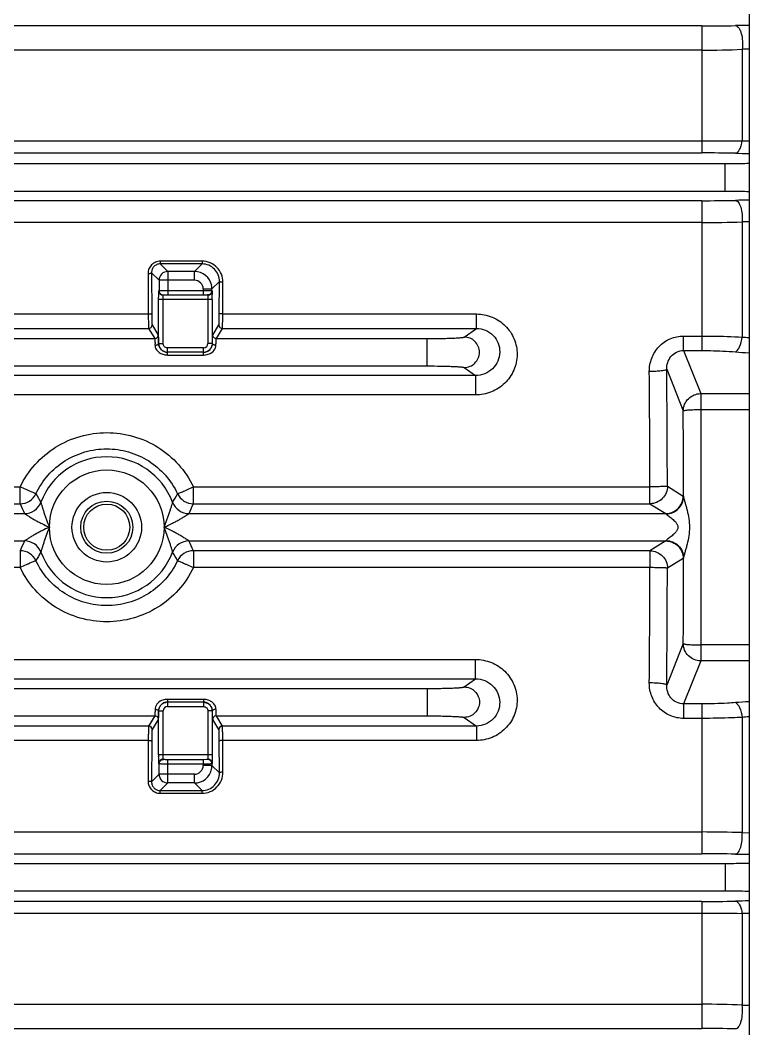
# Model space of a CAD drawing. Header units: millimetres. Extents: x -6 to 705, y -10 to 538.
# Drawn here: x 198.016 to 199.375, y 217.996 to 219.855 of the extents above; entities that cross this region are included whole.
import ezdxf

# ---------------------------------------------------------------- set-up
doc = ezdxf.new("R2010")
doc.units = ezdxf.units.MM
doc.layers.add('02___PRT_ALL_AXES', color=7, linetype='Continuous')

msp = doc.modelspace()

# ---------------------------------------------------------------- linework, layer by layer
at = {"color": 8, "linetype": 'Continuous', "lineweight": -3}
for p, q in [((199.2718, 219.8447), (195.014, 219.8447)), ((199.2718, 219.8447), (199.2718, 219.6106)), ((199.2718, 219.8), (195.014, 219.8)), ((199.3589, 219.8018), (199.3463, 219.8016)), ((199.3463, 219.8016), (199.3463, 219.633)), ((195.014, 219.6328), (199.2718, 219.6328)), ((199.3463, 219.633), (199.3589, 219.6327)), ((195.014, 219.6106), (199.2718, 219.6106)), ((194.9707, 219.5909), (199.3152, 219.5909)), ((199.3152, 219.5404), (199.3152, 219.5909)), ((194.9707, 219.5404), (199.3152, 219.5404)), ((199.2718, 219.5226), (195.014, 219.5226)), ((199.2718, 219.5226), (199.2718, 219.2464)), ((199.2718, 219.4825), (195.014, 219.4825)), ((199.3589, 219.4838), (199.3463, 219.4837)), ((199.3463, 219.4837), (199.3463, 219.2713)), ((198.2737, 219.4111), (198.2737, 219.4061)), ((198.3507, 219.4111), (198.2737, 219.4111)), ((198.2876, 219.3922), (198.2737, 219.4061)), ((198.3507, 219.4061), (198.2737, 219.4061)), ((198.3368, 219.3922), (198.3507, 219.4061)), ((198.3507, 219.4111), (198.3507, 219.4061)), ((198.2512, 219.3885), (198.2516, 219.3138)), ((198.2715, 219.376), (198.2577, 219.3898)), ((198.2577, 219.3898), (198.2581, 219.3149)), ((198.2876, 219.3922), (198.2876, 219.3493)), ((198.3368, 219.3922), (198.2876, 219.3922)), ((198.3368, 219.376), (198.3368, 219.3922)), ((198.2715, 219.376), (198.2715, 219.357)), ((198.3368, 219.376), (198.2715, 219.376)), ((198.3529, 219.3599), (198.3529, 219.3493)), ((198.3529, 219.3599), (198.3691, 219.3599)), ((198.3691, 219.3599), (198.3828, 219.3736)), ((198.3691, 219.357), (198.3691, 219.3599)), ((198.3825, 219.3149), (198.3828, 219.3736)), ((198.3889, 219.3138), (198.3892, 219.3723)), ((198.2708, 219.3405), (198.2709, 219.35)), ((198.2709, 219.35), (198.2712, 219.3563)), ((198.2712, 219.3566), (198.2715, 219.357)), ((198.2775, 219.3492), (198.2795, 219.3489)), ((198.2793, 219.3485), (198.2795, 219.3489)), ((198.2795, 219.3489), (198.2813, 219.3491)), ((198.2813, 219.3491), (198.2876, 219.3493)), ((198.2876, 219.3573), (198.3529, 219.3573)), ((198.2876, 219.3493), (198.3529, 219.3493)), ((198.3631, 219.3492), (198.361, 219.3489)), ((198.361, 219.3489), (198.3612, 219.3485)), ((198.3691, 219.357), (198.3693, 219.3566)), ((198.2708, 219.2595), (198.2708, 219.3405)), ((198.3697, 219.3405), (198.2708, 219.3405)), ((198.2789, 219.2595), (198.2789, 219.3405)), ((198.3616, 219.3405), (198.3616, 219.2595)), ((198.3697, 219.3405), (198.3697, 219.2595)), ((196.0342, 219.3138), (198.2516, 219.3138)), ((198.3889, 219.3138), (198.8563, 219.3138)), ((198.8563, 219.2872), (198.8563, 219.3138)), ((196.0336, 219.2872), (198.2523, 219.2872)), ((198.2523, 219.2872), (198.2635, 219.2685)), ((198.2587, 219.2936), (198.2699, 219.2749)), ((198.3706, 219.2749), (198.3818, 219.2936)), ((198.3771, 219.2685), (198.3883, 219.2872)), ((198.3883, 219.2872), (198.8563, 219.2872)), ((198.834, 219.2713), (198.8563, 219.2872)), ((196.0224, 219.2685), (198.2635, 219.2685)), ((198.377, 219.2682), (198.3771, 219.2685)), ((198.3771, 219.2685), (198.7656, 219.2685)), ((198.7656, 219.218), (198.7656, 219.2685)), ((199.2383, 219.2464), (199.2383, 219.2731)), ((199.2383, 219.2731), (199.2718, 219.2731)), ((198.2708, 219.2595), (198.2789, 219.2595)), ((198.287, 219.2434), (198.287, 219.2514)), ((198.3536, 219.2514), (198.287, 219.2514)), ((198.3536, 219.2434), (198.3536, 219.2514)), ((198.3697, 219.2595), (198.3616, 219.2595)), ((198.2868, 219.2382), (198.2868, 219.2434)), ((198.3537, 219.2434), (198.2868, 219.2434)), ((198.2868, 219.2382), (198.3537, 219.2382)), ((198.3537, 219.2382), (198.3537, 219.2434)), ((199.2383, 219.2464), (199.2698, 219.167)), ((199.2383, 219.2464), (199.2718, 219.2464)), ((195.5202, 219.218), (198.7656, 219.218)), ((198.834, 219.2152), (198.855, 219.2002)), ((199.2073, 219.2118), (199.2376, 219.1353)), ((198.855, 219.2002), (195.4309, 219.2002)), ((198.855, 219.2002), (198.855, 219.1645)), ((198.855, 219.1645), (195.4309, 219.1645)), ((199.2698, 219.167), (199.2698, 218.6746)), ((199.2698, 219.167), (199.3589, 219.167)), ((199.2698, 219.1378), (199.3589, 219.1378)), ((197.3719, 218.9953), (198.0156, 218.9953)), ((198.0156, 218.9641), (198.0156, 218.9953)), ((198.3347, 218.9641), (198.3347, 218.9953)), ((198.3347, 218.9953), (199.1763, 218.9953)), ((199.1763, 218.9641), (199.1763, 218.9953)), ((199.2085, 218.9963), (199.2374, 218.9783)), ((197.3719, 218.9641), (198.0156, 218.9641)), ((198.3347, 218.9641), (199.1763, 218.9641)), ((199.1763, 218.9641), (199.2053, 218.946)), ((197.3621, 218.946), (198.0236, 218.946)), ((198.3267, 218.946), (199.2053, 218.946)), ((197.3621, 218.8956), (198.0236, 218.8956)), ((198.3267, 218.8956), (199.2053, 218.8956)), ((199.2053, 218.8956), (199.1763, 218.8775)), ((199.206, 218.8962), (199.2053, 218.8956)), ((198.0156, 218.8775), (198.0156, 218.8463)), ((198.3347, 218.8775), (198.3347, 218.8463)), ((199.1763, 218.8775), (198.3347, 218.8775)), ((199.1763, 218.8775), (199.1763, 218.8463)), ((199.2374, 218.8633), (199.2085, 218.8453)), ((198.0156, 218.8463), (197.3719, 218.8463)), ((199.1763, 218.8463), (198.3347, 218.8463)), ((199.2376, 218.7063), (199.2073, 218.6298)), ((199.3589, 218.7038), (199.2698, 218.7038)), ((195.4309, 218.6771), (198.855, 218.6771)), ((198.855, 218.6414), (198.855, 218.6771)), ((199.2698, 218.6746), (199.2383, 218.5952)), ((199.3589, 218.6746), (199.2698, 218.6746)), ((195.4309, 218.6414), (198.855, 218.6414)), ((198.834, 218.6264), (198.855, 218.6414)), ((195.5202, 218.6236), (198.7656, 218.6236)), ((198.7656, 218.6236), (198.7656, 218.5731)), ((198.2868, 218.6034), (198.2868, 218.5982)), ((198.3537, 218.6034), (198.2868, 218.6034)), ((198.3537, 218.5982), (198.2868, 218.5982)), ((198.287, 218.5982), (198.287, 218.5902)), ((198.3536, 218.5982), (198.3536, 218.5902)), ((198.3537, 218.6034), (198.3537, 218.5982)), ((198.2708, 218.5011), (198.2708, 218.5821)), ((198.2708, 218.5821), (198.2789, 218.5821)), ((198.2789, 218.5011), (198.2789, 218.5821)), ((198.287, 218.5902), (198.3536, 218.5902)), ((198.3616, 218.5821), (198.3616, 218.5011)), ((198.3697, 218.5821), (198.3616, 218.5821)), ((198.3697, 218.5821), (198.3697, 218.5011)), ((199.2383, 218.5952), (199.2383, 218.5685)), ((199.2718, 218.5952), (199.2383, 218.5952)), ((199.2718, 218.5952), (199.2718, 218.319)), ((196.0224, 218.5731), (198.2635, 218.5731)), ((198.2635, 218.5731), (198.2523, 218.5544)), ((198.2699, 218.5667), (198.2587, 218.548)), ((198.2636, 218.5734), (198.2635, 218.5731)), ((198.3818, 218.548), (198.3706, 218.5667)), ((198.3883, 218.5544), (198.3771, 218.5731)), ((198.3771, 218.5731), (198.7656, 218.5731)), ((198.834, 218.5703), (198.8563, 218.5544)), ((199.2718, 218.5685), (199.2383, 218.5685)), ((199.3463, 218.5703), (199.3463, 218.358)), ((198.2523, 218.5544), (196.0336, 218.5544)), ((198.8563, 218.5544), (198.3883, 218.5544)), ((198.8563, 218.5544), (198.8563, 218.5278)), ((198.2516, 218.5278), (196.0342, 218.5278)), ((198.2516, 218.5278), (198.2512, 218.4531)), ((198.2581, 218.5267), (198.2577, 218.4518)), ((198.3828, 218.468), (198.3825, 218.5267)), ((198.3892, 218.4693), (198.3889, 218.5278)), ((198.8563, 218.5278), (198.3889, 218.5278)), ((198.3697, 218.5011), (198.2708, 218.5011)), ((198.2775, 218.4924), (198.2795, 218.4927)), ((198.2795, 218.4927), (198.2793, 218.4931)), ((198.2876, 218.4495), (198.2876, 218.4923)), ((198.3529, 218.4923), (198.2876, 218.4923)), ((198.3592, 218.4925), (198.3529, 218.4923)), ((198.3529, 218.4923), (198.3529, 218.4817)), ((198.361, 218.4927), (198.3592, 218.4925)), ((198.3612, 218.4931), (198.361, 218.4927)), ((198.3631, 218.4924), (198.361, 218.4927)), ((198.3696, 218.4916), (198.3694, 218.4853)), ((198.3697, 218.5011), (198.3696, 218.4916)), ((198.2715, 218.4846), (198.2712, 218.485)), ((198.2715, 218.4656), (198.2715, 218.4846)), ((198.3529, 218.4843), (198.2876, 218.4843)), ((198.3691, 218.4817), (198.3529, 218.4817)), ((198.3693, 218.485), (198.3691, 218.4846)), ((198.3691, 218.4846), (198.3691, 218.4817)), ((198.3691, 218.4817), (198.3828, 218.468)), ((198.2715, 218.4656), (198.2577, 218.4518)), ((198.3368, 218.4656), (198.2715, 218.4656)), ((198.2876, 218.4495), (198.2737, 218.4355)), ((198.3368, 218.4495), (198.2876, 218.4495)), ((198.3368, 218.4495), (198.3368, 218.4656)), ((198.3368, 218.4495), (198.3507, 218.4355)), ((198.2737, 218.4305), (198.2737, 218.4355)), ((198.2737, 218.4355), (198.3507, 218.4355)), ((198.2737, 218.4305), (198.3507, 218.4305)), ((198.3507, 218.4305), (198.3507, 218.4355)), ((195.014, 218.3592), (199.2718, 218.3592)), ((199.3463, 218.358), (199.3589, 218.3578)), ((195.014, 218.319), (199.2718, 218.319)), ((194.9707, 218.3012), (199.3152, 218.3012)), ((199.3152, 218.3012), (199.3152, 218.2507)), ((194.9707, 218.2507), (199.3152, 218.2507)), ((199.2718, 218.231), (195.014, 218.231)), ((199.2718, 218.231), (199.2718, 217.9969)), ((199.2718, 218.2089), (195.014, 218.2089)), ((199.3589, 218.2089), (199.3463, 218.2086)), ((199.3463, 218.2086), (199.3463, 218.04)), ((195.014, 218.0416), (199.2718, 218.0416)), ((199.3463, 218.04), (199.3589, 218.0398)), ((195.014, 217.9969), (199.2718, 217.9969))]:
    msp.add_line(p, q, dxfattribs=at)
at = {"color": 1}
msp.add_circle((211.1234, 217.2284), 28.8225, dxfattribs=at)
at = {"color": 8, "linetype": 'Continuous', "lineweight": -3}
for radius in [0.1057, 0.0641, 0.048, 0.0425]:
    msp.add_circle((198.1751, 218.9208), radius, dxfattribs=at)
for centre, radius, start, end in [((199.2734, 223.0134), 3.1687, 269.9717, 271.0934), ((199.5612, 208.0929), 11.7545, 90.98607, 91.10814), ((199.2736, 221.4622), 1.6622, 269.9404, 272.507), ((199.2721, 230.3928), 10.76, 269.99862, 270.39499), ((199.2722, 216.3243), 3.2863, 88.925, 90.0065), ((199.5594, 231.2262), 11.6183, 268.88778, 269.01129), ((199.2734, 222.8268), 3.3042, 269.9727, 271.0484), ((199.5619, 207.2319), 12.2934, 90.94595, 91.06269), ((199.2736, 221.6865), 2.2041, 269.9542, 271.8896), ((198.2876, 219.376), 0.0161, 90.0506, 179.9494), ((198.3368, 219.3599), 0.0323, 10.9448, 89.9821), ((198.3368, 219.3599), 0.0161, 359.9925, 90.0075), ((198.3367, 219.3599), 0.0323, 0.0319, 10.9325), ((198.2793, 219.3566), 0.00807, 180.0787, 269.9563), ((198.3612, 219.3566), 0.00807, 270.0437, 359.9213), ((197.9799, 219.3426), 0.3898, 0.743, 1.0374), ((197.8561, 219.341), 0.5136, 0.2263, 0.742), ((197.7646, 219.3405), 0.6051, 359.9992, 0.244), ((198.2522, 219.2936), 0.00645, 270.0437, 359.9213), ((198.3883, 219.2936), 0.00645, 180.0787, 269.9563), ((199.5598, 221.8905), 2.6279, 265.3394, 265.6134), ((197.8316, 219.2478), 0.4326, 1.1171, 1.4515), ((198.287, 219.2595), 0.0162, 180.0381, 189.8402), ((198.287, 219.2595), 0.0161, 189.8009, 232.1246), ((198.3536, 219.2595), 0.00807, 269.9944, 359.986), ((198.3535, 219.2596), 0.0162, 306.5772, 322.0693), ((198.3531, 219.2599), 0.0169, 352.2841, 358.7362), ((198.3615, 219.2565), 0.0149, 350.609, 358.8011), ((198.287, 219.2595), 0.0162, 259.1311, 263.769), ((198.2868, 219.2596), 0.0162, 259.6203, 264.2457), ((198.2868, 219.2665), 0.0283, 264.0741, 269.9963), ((198.287, 219.2595), 0.0161, 263.7651, 269.9943), ((198.2868, 219.2595), 0.0161, 264.24, 269.9858), ((198.3536, 219.2595), 0.0162, 270.039, 280.0252), ((198.3537, 219.2595), 0.0162, 270.0232, 279.5198), ((199.5606, 222.2119), 2.9765, 265.6313, 266.1123), ((166.4911, 218.9215), 32.7174, 0.13107, 0.50833), ((167.3685, 218.9215), 31.8079, 0.13292, 0.51554), ((160.4012, 218.921), 38.837, 0.08229, 0.31605), ((198.1751, 218.9208), 0.1298, 20.7584, 159.2416), ((198.0155, 218.9964), 0.0323, 270.0352, 334.6012), ((198.2922, 219.1141), 0.2803, 207.9936, 211.7014), ((198.0581, 219.1141), 0.2803, 328.2987, 332.0066), ((198.3347, 218.9964), 0.0323, 205.3988, 269.9648), ((198.3563, 219.1043), 0.3684, 202.3578, 205.4322), ((198.0236, 218.9783), 0.0323, 269.99, 339.1374), ((198.3267, 218.9783), 0.0323, 200.8648, 270.0021), ((197.9986, 219.1022), 0.3634, 334.5465, 337.6635), ((198.3517, 218.7394), 0.3634, 154.5465, 157.6635), ((198.0236, 218.8633), 0.0323, 20.8648, 90.0021), ((198.3267, 218.8633), 0.0323, 89.9965, 159.1361), ((197.994, 218.7373), 0.3684, 22.3578, 25.4322), ((198.0155, 218.8452), 0.0323, 25.3988, 89.9648), ((198.3347, 218.8452), 0.0323, 90.0352, 154.6012), ((198.2922, 218.7275), 0.2803, 148.2986, 152.0065), ((198.1751, 218.9208), 0.1298, 200.7584, 339.2416), ((198.0581, 218.7275), 0.2803, 27.9934, 31.7013), ((160.4419, 218.9204), 38.7964, 359.68383, 359.91784), ((167.4887, 218.9194), 31.6877, 359.48375, 359.86782), ((166.6134, 218.9194), 32.5951, 359.49097, 359.86965), ((198.2868, 218.5821), 0.0162, 90.0232, 99.5198), ((198.287, 218.5821), 0.0162, 90.039, 100.0252), ((198.3536, 218.5821), 0.0161, 83.7651, 89.9943), ((198.3537, 218.5751), 0.0283, 84.0741, 89.9963), ((198.3537, 218.5821), 0.0161, 84.24, 89.9858), ((198.3537, 218.582), 0.0162, 79.6203, 84.2457), ((198.3536, 218.5821), 0.0162, 79.1311, 83.769), ((199.5624, 215.6049), 3.0013, 93.8897, 94.3667), ((198.279, 218.5851), 0.0149, 170.609, 178.8011), ((198.2875, 218.5817), 0.0169, 172.2841, 178.7362), ((198.287, 218.5821), 0.0162, 126.5772, 142.0693), ((198.287, 218.5821), 0.00807, 89.9944, 179.986), ((198.3536, 218.5821), 0.0161, 9.8009, 52.1246), ((198.3535, 218.5821), 0.0162, 0.0381, 9.8402), ((198.8089, 218.5939), 0.4326, 181.1171, 181.4515), ((199.5598, 215.9511), 2.6279, 94.3866, 94.6606), ((198.2522, 218.548), 0.00645, 0.0787, 89.9563), ((198.3883, 218.548), 0.00645, 90.0437, 179.9213), ((198.8759, 218.5011), 0.6051, 179.9992, 180.244), ((198.2793, 218.485), 0.00807, 90.0437, 179.9213), ((198.3612, 218.485), 0.00807, 0.0787, 89.9563), ((198.3368, 218.4817), 0.0161, 269.9924, 0.0076), ((198.3368, 218.4817), 0.0323, 270.0199, 348.8136), ((198.3367, 218.4817), 0.0323, 348.8269, 359.967), ((198.2876, 218.4656), 0.0161, 180.0501, 269.9499), ((199.2723, 216.0721), 2.287, 88.1455, 90.0106), ((199.2722, 214.8802), 3.4387, 88.9726, 90.0062), ((199.5601, 230.5115), 12.1952, 268.93684, 269.05452), ((199.2734, 221.3895), 3.1585, 269.9716, 271.0969), ((199.5611, 206.5194), 11.7144, 90.98922, 91.11171), ((199.2728, 207.6659), 10.5429, 89.60093, 90.00547), ((199.2722, 216.3179), 1.7237, 87.5388, 90.0138), ((199.2722, 214.6999), 3.297, 88.9284, 90.0065)]:
    msp.add_arc(centre, radius, start, end, dxfattribs=at)
for points, knots in [([(199.3339, 219.8453), (199.3363, 219.845), (199.3398, 219.8418), (199.3426, 219.8364), (199.3455, 219.8282), (199.3472, 219.8164), (199.3469, 219.8066), (199.3463, 219.8016)], [0, 0, 0, 0, 0.151059, 0.258944, 0.387447, 0.687443, 1, 1, 1, 1]), ([(199.3339, 219.6101), (199.3372, 219.6104), (199.3417, 219.6161), (199.3447, 219.6243), (199.3458, 219.63), (199.3463, 219.633)], [0, 0, 0, 0, 0.374718, 0.662276, 1, 1, 1, 1]), ([(199.3152, 219.5909), (199.3192, 219.5909), (199.3338, 219.591), (199.3484, 219.5913), (199.359, 219.5917)], [0, 0, 0, 0, 0.270923, 1, 1, 1, 1]), ([(199.3152, 219.5404), (199.3192, 219.5404), (199.3338, 219.5403), (199.3484, 219.5401), (199.359, 219.5397)], [0, 0, 0, 0, 0.270925, 1, 1, 1, 1]), ([(199.3339, 219.5232), (199.336, 219.523), (199.3392, 219.5202), (199.3418, 219.5154), (199.3446, 219.5082), (199.3465, 219.4974), (199.3466, 219.4883), (199.3463, 219.4837)], [0, 0, 0, 0, 0.148428, 0.253687, 0.37952, 0.677807, 1, 1, 1, 1]), ([(198.2737, 219.4111), (198.2707, 219.4111), (198.2647, 219.4099), (198.2573, 219.4048), (198.2523, 219.3973), (198.2512, 219.3914), (198.2512, 219.3885)], [0, 0, 0, 0, 0.252737, 0.503691, 0.752476, 1, 1, 1, 1]), ([(198.2737, 219.4061), (198.2715, 219.4061), (198.2672, 219.4052), (198.2619, 219.4015), (198.2584, 219.3961), (198.2577, 219.3919), (198.2577, 219.3898)], [0, 0, 0, 0, 0.25536, 0.507335, 0.754979, 1, 1, 1, 1]), ([(198.3892, 219.3723), (198.3893, 219.3773), (198.3873, 219.3874), (198.3789, 219.4003), (198.3661, 219.4091), (198.3558, 219.4111), (198.3507, 219.4111)], [0, 0, 0, 0, 0.248133, 0.497063, 0.747795, 1, 1, 1, 1]), ([(198.3828, 219.3736), (198.3828, 219.3778), (198.3812, 219.3862), (198.3743, 219.397), (198.3636, 219.4043), (198.355, 219.4061), (198.3507, 219.4061)], [0, 0, 0, 0, 0.247058, 0.495484, 0.746653, 1, 1, 1, 1]), ([(198.2512, 219.3885), (198.252, 219.3885), (198.2535, 219.3886), (198.2556, 219.3888), (198.2569, 219.3892), (198.2577, 219.3896), (198.2577, 219.3898)], [0, 0, 0, 0, 0.361017, 0.672415, 0.890891, 1, 1, 1, 1]), ([(198.3892, 219.3723), (198.3884, 219.3723), (198.3869, 219.3724), (198.3849, 219.3727), (198.3836, 219.373), (198.3828, 219.3734), (198.3828, 219.3736)], [0, 0, 0, 0, 0.361915, 0.673915, 0.892334, 1, 1, 1, 1]), ([(198.2715, 219.357), (198.2716, 219.3571), (198.2721, 219.357), (198.273, 219.3572), (198.2745, 219.3572), (198.2765, 219.3572), (198.2789, 219.3573), (198.2826, 219.3573), (198.2856, 219.3573), (198.2876, 219.3573)], [0, 0, 0, 0, 0.023892, 0.08373, 0.177511, 0.301861, 0.452144, 0.622889, 1, 1, 1, 1]), ([(198.2715, 219.357), (198.2715, 219.3553), (198.2727, 219.3517), (198.2758, 219.3497), (198.2775, 219.3492)], [0, 0, 0, 0, 0.499665, 1, 1, 1, 1]), ([(198.2789, 219.3405), (198.2789, 219.3415), (198.2789, 219.3433), (198.279, 219.3455), (198.2791, 219.347), (198.2791, 219.3477), (198.2792, 219.3482), (198.2792, 219.3485), (198.2793, 219.3485)], [0, 0, 0, 0, 0.371578, 0.689919, 0.814384, 0.909444, 0.97182, 1, 1, 1, 1]), ([(198.3529, 219.3573), (198.355, 219.3573), (198.3579, 219.3573), (198.3617, 219.3573), (198.3641, 219.3572), (198.366, 219.3572), (198.3676, 219.3572), (198.3685, 219.357), (198.369, 219.3571), (198.3691, 219.357)], [0, 0, 0, 0, 0.376107, 0.546739, 0.697153, 0.821743, 0.915853, 0.975951, 1, 1, 1, 1]), ([(198.3529, 219.3493), (198.354, 219.3493), (198.3558, 219.3493), (198.358, 219.3492), (198.3595, 219.3491), (198.3603, 219.3491), (198.3607, 219.349), (198.361, 219.349), (198.361, 219.3489)], [0, 0, 0, 0, 0.375509, 0.696048, 0.820483, 0.914561, 0.974921, 1, 1, 1, 1]), ([(198.3612, 219.3485), (198.3613, 219.3485), (198.3613, 219.3482), (198.3614, 219.3477), (198.3615, 219.347), (198.3616, 219.3455), (198.3616, 219.3433), (198.3616, 219.3415), (198.3616, 219.3405)], [0, 0, 0, 0, 0.028055, 0.090192, 0.184991, 0.309271, 0.627624, 1, 1, 1, 1]), ([(198.3691, 219.357), (198.3691, 219.3553), (198.3679, 219.3517), (198.3648, 219.3497), (198.3631, 219.3492)], [0, 0, 0, 0, 0.499665, 1, 1, 1, 1]), ([(198.3693, 219.3566), (198.3694, 219.3564), (198.3694, 219.3557), (198.3695, 219.3544), (198.3696, 219.3522), (198.3696, 219.3506), (198.3696, 219.3497)], [0, 0, 0, 0, 0.085476, 0.288264, 0.59846, 1, 1, 1, 1]), ([(198.2516, 219.3138), (198.2524, 219.3138), (198.2539, 219.3139), (198.256, 219.3141), (198.2572, 219.3144), (198.258, 219.3147), (198.2581, 219.3149)], [0, 0, 0, 0, 0.36503, 0.679115, 0.897368, 1, 1, 1, 1]), ([(198.2516, 219.3138), (198.2516, 219.3104), (198.2517, 219.3055), (198.2518, 219.2993), (198.2518, 219.2954), (198.2519, 219.2922), (198.252, 219.2898), (198.2521, 219.2882), (198.2521, 219.2874), (198.2523, 219.2872)], [0, 0, 0, 0, 0.383623, 0.55271, 0.700075, 0.821486, 0.913501, 0.973527, 1, 1, 1, 1]), ([(198.2581, 219.3149), (198.2581, 219.3122), (198.2581, 219.3083), (198.2582, 219.3033), (198.2583, 219.3002), (198.2584, 219.2976), (198.2584, 219.2957), (198.2586, 219.2944), (198.2586, 219.2938), (198.2587, 219.2936)], [0, 0, 0, 0, 0.383501, 0.552538, 0.699862, 0.821249, 0.913268, 0.973346, 1, 1, 1, 1]), ([(198.3818, 219.2936), (198.3819, 219.2938), (198.382, 219.2944), (198.3821, 219.2957), (198.3822, 219.2976), (198.3823, 219.3002), (198.3824, 219.3033), (198.3824, 219.3083), (198.3825, 219.3122), (198.3825, 219.3149)], [0, 0, 0, 0, 0.026654, 0.086732, 0.178751, 0.300138, 0.447462, 0.616499, 1, 1, 1, 1]), ([(198.3889, 219.3138), (198.3881, 219.3138), (198.3866, 219.3139), (198.3846, 219.3141), (198.3833, 219.3144), (198.3825, 219.3147), (198.3825, 219.3149)], [0, 0, 0, 0, 0.365035, 0.679122, 0.897372, 1, 1, 1, 1]), ([(198.3883, 219.2872), (198.3884, 219.2874), (198.3884, 219.2882), (198.3886, 219.2898), (198.3886, 219.2922), (198.3887, 219.2954), (198.3888, 219.2993), (198.3889, 219.3055), (198.3889, 219.3104), (198.3889, 219.3138)], [0, 0, 0, 0, 0.026473, 0.086499, 0.178514, 0.299925, 0.44729, 0.616377, 1, 1, 1, 1]), ([(198.8563, 219.3138), (198.8661, 219.3138), (198.886, 219.31), (198.911, 219.2934), (198.9277, 219.2684), (198.9334, 219.239), (198.9271, 219.2096), (198.9099, 219.1849), (198.8847, 219.1684), (198.8648, 219.1645), (198.855, 219.1645)], [0, 0, 0, 0, 0.125469, 0.250516, 0.375053, 0.499373, 0.623918, 0.748927, 0.87433, 1, 1, 1, 1]), ([(198.8563, 219.2872), (198.8621, 219.2872), (198.8737, 219.2849), (198.8881, 219.275), (198.8975, 219.2603), (198.9004, 219.2433), (198.8967, 219.2265), (198.8869, 219.2122), (198.8723, 219.2025), (198.8607, 219.2002), (198.855, 219.2002)], [0, 0, 0, 0, 0.12672, 0.25251, 0.376754, 0.500066, 0.623544, 0.747959, 0.873496, 1, 1, 1, 1]), ([(198.2635, 219.2685), (198.2635, 219.2684), (198.2636, 219.2681), (198.2637, 219.2672), (198.2638, 219.2653), (198.264, 219.2624), (198.2641, 219.26), (198.2641, 219.2587)], [0, 0, 0, 0, 0.028773, 0.086701, 0.288788, 0.597873, 1, 1, 1, 1]), ([(198.2667, 219.2694), (198.2677, 219.2699), (198.2693, 219.2716), (198.2699, 219.2738), (198.2699, 219.2749)], [0, 0, 0, 0, 0.500137, 1, 1, 1, 1]), ([(198.2699, 219.2749), (198.27, 219.2748), (198.27, 219.2744), (198.2701, 219.2735), (198.2702, 219.2721), (198.2704, 219.2695), (198.2705, 219.2652), (198.2706, 219.2615), (198.2706, 219.2595)], [0, 0, 0, 0, 0.027461, 0.085366, 0.173177, 0.289529, 0.60072, 1, 1, 1, 1]), ([(198.37, 219.2595), (198.37, 219.2615), (198.3701, 219.2652), (198.3702, 219.2695), (198.3703, 219.2721), (198.3704, 219.2735), (198.3705, 219.2744), (198.3706, 219.2748), (198.3706, 219.2749)], [0, 0, 0, 0, 0.399217, 0.71039, 0.826762, 0.914602, 0.972526, 1, 1, 1, 1]), ([(198.3739, 219.2694), (198.3729, 219.2699), (198.3712, 219.2716), (198.3706, 219.2738), (198.3706, 219.2749)], [0, 0, 0, 0, 0.500137, 1, 1, 1, 1]), ([(198.3764, 219.2562), (198.3765, 219.2588), (198.3765, 219.2623), (198.3768, 219.2663), (198.3769, 219.2677), (198.377, 219.2682)], [0, 0, 0, 0, 0.661372, 0.876446, 1, 1, 1, 1]), ([(198.7656, 219.2685), (198.7741, 219.2685), (198.7863, 219.2686), (198.802, 219.2689), (198.8121, 219.2693), (198.8205, 219.2697), (198.8263, 219.2701), (198.83, 219.2705), (198.8318, 219.2707), (198.8331, 219.271), (198.8338, 219.2712), (198.834, 219.2713)], [0, 0, 0, 0, 0.369442, 0.53739, 0.686053, 0.810353, 0.905941, 0.941959, 0.969693, 0.989021, 1, 1, 1, 1]), ([(198.834, 219.2152), (198.8377, 219.2152), (198.845, 219.2167), (198.8543, 219.2229), (198.8605, 219.2322), (198.8627, 219.2432), (198.8605, 219.2542), (198.8543, 219.2636), (198.845, 219.2698), (198.8377, 219.2713), (198.834, 219.2713)], [0, 0, 0, 0, 0.124857, 0.249877, 0.374897, 0.5, 0.625103, 0.750123, 0.875143, 1, 1, 1, 1]), ([(199.1751, 219.2077), (199.175, 219.2161), (199.1781, 219.233), (199.1918, 219.2548), (199.2129, 219.2697), (199.2299, 219.2731), (199.2383, 219.2731)], [0, 0, 0, 0, 0.249327, 0.498816, 0.749054, 1, 1, 1, 1]), ([(199.2718, 219.2731), (199.2782, 219.2731), (199.303, 219.273), (199.3278, 219.2723), (199.3463, 219.2713)], [0, 0, 0, 0, 0.256563, 1, 1, 1, 1]), ([(199.3339, 219.2441), (199.3355, 219.2447), (199.3386, 219.2476), (199.3436, 219.2566), (199.3455, 219.2652), (199.3463, 219.2713)], [0, 0, 0, 0, 0.167257, 0.396198, 1, 1, 1, 1]), ([(198.2641, 219.2562), (198.265, 219.2562), (198.2665, 219.2564), (198.2689, 219.2571), (198.2705, 219.2585), (198.2706, 219.2595)], [0, 0, 0, 0, 0.319325, 0.606352, 1, 1, 1, 1]), ([(198.2641, 219.2562), (198.2642, 219.2539), (198.2654, 219.2492), (198.2701, 219.2435), (198.2766, 219.2398), (198.2815, 219.2386), (198.2839, 219.2383)], [0, 0, 0, 0, 0.235732, 0.489094, 0.744482, 1, 1, 1, 1]), ([(198.2706, 219.2595), (198.2706, 219.2587), (198.2709, 219.2552), (198.2724, 219.2519), (198.274, 219.2497)], [0, 0, 0, 0, 0.224215, 1, 1, 1, 1]), ([(198.274, 219.2497), (198.2752, 219.2482), (198.2782, 219.2454), (198.282, 219.244), (198.2839, 219.2436)], [0, 0, 0, 0, 0.50039, 1, 1, 1, 1]), ([(198.3622, 219.2395), (198.3656, 219.2406), (198.3719, 219.2441), (198.3757, 219.2507), (198.3762, 219.2541)], [0, 0, 0, 0, 0.509064, 1, 1, 1, 1]), ([(198.3634, 219.2466), (198.3652, 219.248), (198.3681, 219.2514), (198.3695, 219.2555), (198.3698, 219.2576)], [0, 0, 0, 0, 0.520107, 1, 1, 1, 1]), ([(198.3764, 219.2562), (198.3756, 219.2562), (198.374, 219.2564), (198.3717, 219.2571), (198.37, 219.2585), (198.37, 219.2595)], [0, 0, 0, 0, 0.319328, 0.606352, 1, 1, 1, 1]), ([(199.2073, 219.2118), (199.2072, 219.2159), (199.2083, 219.2244), (199.2144, 219.236), (199.2249, 219.2444), (199.2339, 219.2464), (199.2383, 219.2464)], [0, 0, 0, 0, 0.24226, 0.488165, 0.741303, 1, 1, 1, 1]), ([(199.2718, 219.2464), (199.2771, 219.2464), (199.2978, 219.2462), (199.3185, 219.2453), (199.3339, 219.2441)], [0, 0, 0, 0, 0.256681, 1, 1, 1, 1]), ([(198.7656, 219.218), (198.7741, 219.218), (198.7863, 219.2179), (198.802, 219.2175), (198.8121, 219.2172), (198.8205, 219.2168), (198.8263, 219.2164), (198.83, 219.216), (198.8318, 219.2158), (198.8331, 219.2155), (198.8338, 219.2153), (198.834, 219.2152)], [0, 0, 0, 0, 0.369443, 0.537389, 0.686052, 0.810352, 0.905943, 0.941961, 0.969694, 0.989022, 1, 1, 1, 1]), ([(199.2073, 219.2118), (199.2071, 219.2114), (199.206, 219.2108), (199.2039, 219.2101), (199.2008, 219.2095), (199.1951, 219.2087), (199.1864, 219.208), (199.1791, 219.2077), (199.1751, 219.2077)], [0, 0, 0, 0, 0.037973, 0.10532, 0.202187, 0.326175, 0.638898, 1, 1, 1, 1]), ([(199.2376, 219.1353), (199.2377, 219.1394), (199.2394, 219.1477), (199.2466, 219.1582), (199.2573, 219.1653), (199.2656, 219.167), (199.2698, 219.167)], [0, 0, 0, 0, 0.248126, 0.497924, 0.748932, 1, 1, 1, 1]), ([(199.2376, 219.1353), (199.2379, 219.1355), (199.239, 219.1358), (199.2423, 219.1366), (199.2488, 219.1371), (199.2585, 219.1376), (199.2659, 219.1379), (199.2698, 219.1378)], [0, 0, 0, 0, 0.03275, 0.098942, 0.320169, 0.634877, 1, 1, 1, 1]), ([(198.0156, 218.9953), (198.0227, 219.0102), (198.0413, 219.038), (198.0797, 219.0702), (198.1255, 219.0905), (198.1751, 219.0974), (198.2248, 219.0905), (198.2706, 219.0701), (198.309, 219.038), (198.3276, 219.0102), (198.3347, 218.9953)], [0, 0, 0, 0, 0.124985, 0.249941, 0.374951, 0.500004, 0.625056, 0.750068, 0.875022, 1, 1, 1, 1]), ([(198.0447, 218.9826), (198.0505, 218.9948), (198.0656, 219.0178), (198.0968, 219.0445), (198.1344, 219.0614), (198.1751, 219.0672), (198.2159, 219.0614), (198.2534, 219.0445), (198.2847, 219.0178), (198.2998, 218.9948), (198.3056, 218.9826)], [0, 0, 0, 0, 0.124979, 0.249921, 0.374929, 0.500001, 0.625072, 0.750082, 0.875023, 1, 1, 1, 1]), ([(198.0447, 218.9826), (198.0446, 218.9825), (198.0443, 218.9826), (198.0438, 218.9828), (198.043, 218.9831), (198.0415, 218.9836), (198.039, 218.9847), (198.0354, 218.9862), (198.0311, 218.9881), (198.0244, 218.9912), (198.0192, 218.9936), (198.0156, 218.9953)], [0, 0, 0, 0, 0.008381, 0.025627, 0.051697, 0.086426, 0.180706, 0.304857, 0.454579, 0.624599, 1, 1, 1, 1]), ([(198.3056, 218.9826), (198.3056, 218.9826), (198.3059, 218.9827), (198.3064, 218.9828), (198.3072, 218.9831), (198.3088, 218.9836), (198.3112, 218.9847), (198.3148, 218.9862), (198.3191, 218.9882), (198.3258, 218.9911), (198.3312, 218.9934), (198.3347, 218.9953)], [0, 0, 0, 0, 0.007981, 0.025243, 0.051458, 0.086306, 0.18063, 0.304768, 0.454484, 0.62458, 1, 1, 1, 1]), ([(199.2085, 218.9963), (199.2082, 218.9962), (199.2071, 218.9961), (199.2051, 218.9959), (199.202, 218.9958), (199.1981, 218.9956), (199.1933, 218.9955), (199.186, 218.9953), (199.1803, 218.9953), (199.1763, 218.9953)], [0, 0, 0, 0, 0.031178, 0.095961, 0.192446, 0.317065, 0.465621, 0.633034, 1, 1, 1, 1]), ([(199.2085, 218.9963), (199.2085, 218.9922), (199.2068, 218.9837), (199.1996, 218.973), (199.1889, 218.9658), (199.1805, 218.9641), (199.1763, 218.9641)], [0, 0, 0, 0, 0.250069, 0.500242, 0.750274, 1, 1, 1, 1]), ([(199.2053, 218.946), (199.2094, 218.9461), (199.2179, 218.9478), (199.2286, 218.9549), (199.2357, 218.9656), (199.2374, 218.9741), (199.2374, 218.9783)], [0, 0, 0, 0, 0.249726, 0.499758, 0.749931, 1, 1, 1, 1]), ([(199.206, 218.9454), (199.2102, 218.9455), (199.2185, 218.9472), (199.2291, 218.9542), (199.2363, 218.9645), (199.2381, 218.9728), (199.2382, 218.9768)], [0, 0, 0, 0, 0.252211, 0.503863, 0.753266, 1, 1, 1, 1]), ([(199.2374, 218.9783), (199.2376, 218.9782), (199.2379, 218.9777), (199.2381, 218.9772), (199.2382, 218.9768)], [0, 0, 0, 0, 0.369383, 1, 1, 1, 1]), ([(199.2382, 218.9768), (199.2384, 218.9752), (199.2394, 218.9716), (199.241, 218.9658), (199.243, 218.9591), (199.2455, 218.9494), (199.2482, 218.9366), (199.2495, 218.9208), (199.2482, 218.905), (199.2455, 218.8922), (199.243, 218.8825), (199.241, 218.8758), (199.2394, 218.87), (199.2384, 218.8664), (199.2382, 218.8648)], [0, 0, 0, 0, 0.042056, 0.097552, 0.159436, 0.224775, 0.360812, 0.500013, 0.639231, 0.775286, 0.840617, 0.9025, 0.958009, 1, 1, 1, 1]), ([(198.0537, 218.9668), (198.0537, 218.9666), (198.0539, 218.9658), (198.0543, 218.9644), (198.0549, 218.9624), (198.0559, 218.959), (198.0574, 218.9541), (198.0594, 218.9478), (198.0617, 218.9411), (198.0649, 218.9321), (198.0676, 218.9253), (198.0695, 218.9208)], [0, 0, 0, 0, 0.015377, 0.046587, 0.090489, 0.143721, 0.268323, 0.406631, 0.551694, 0.700011, 1, 1, 1, 1]), ([(198.2808, 218.9208), (198.2827, 218.9253), (198.2853, 218.9321), (198.2886, 218.9411), (198.2908, 218.9478), (198.2928, 218.9541), (198.2944, 218.959), (198.2954, 218.9624), (198.296, 218.9644), (198.2963, 218.9658), (198.2965, 218.9666), (198.2965, 218.9668)], [0, 0, 0, 0, 0.299966, 0.448263, 0.593308, 0.731608, 0.856241, 0.90949, 0.953428, 0.984644, 1, 1, 1, 1]), ([(198.0236, 218.946), (198.0237, 218.9458), (198.0245, 218.9454), (198.0257, 218.9445), (198.0277, 218.9432), (198.0301, 218.9417), (198.0328, 218.94), (198.0368, 218.9376), (198.042, 218.9346), (198.0486, 218.931), (198.0577, 218.9262), (198.0647, 218.9229), (198.0695, 218.9208)], [0, 0, 0, 0, 0.014118, 0.046643, 0.092757, 0.147923, 0.209163, 0.274465, 0.412621, 0.55649, 0.703243, 1, 1, 1, 1]), ([(198.2808, 218.9208), (198.2855, 218.9229), (198.2925, 218.9262), (198.3017, 218.931), (198.3082, 218.9346), (198.3135, 218.9376), (198.3174, 218.94), (198.3202, 218.9417), (198.3225, 218.9432), (198.3245, 218.9445), (198.3258, 218.9454), (198.3266, 218.9458), (198.3267, 218.946)], [0, 0, 0, 0, 0.296737, 0.443474, 0.587327, 0.725473, 0.790766, 0.85207, 0.907258, 0.953407, 0.985909, 1, 1, 1, 1]), ([(199.2053, 218.946), (199.2053, 218.946), (199.2056, 218.9459), (199.2059, 218.9456), (199.206, 218.9454)], [0, 0, 0, 0, 0.20465, 1, 1, 1, 1]), ([(199.206, 218.9454), (199.2064, 218.9448), (199.2079, 218.9436), (199.2104, 218.9416), (199.2136, 218.9392), (199.2183, 218.9355), (199.223, 218.9312), (199.2268, 218.9259), (199.2282, 218.9208), (199.2268, 218.9157), (199.2229, 218.9104), (199.2183, 218.9061), (199.2136, 218.9024), (199.2104, 218.9), (199.2079, 218.898), (199.2064, 218.8968), (199.206, 218.8962)], [0, 0, 0, 0, 0.033055, 0.083807, 0.144195, 0.209939, 0.35068, 0.424633, 0.500142, 0.575213, 0.649579, 0.790185, 0.855997, 0.916317, 0.967027, 1, 1, 1, 1]), ([(198.0695, 218.9208), (198.0647, 218.9187), (198.0577, 218.9154), (198.0486, 218.9106), (198.042, 218.907), (198.0368, 218.904), (198.0328, 218.9016), (198.0301, 218.8999), (198.0277, 218.8984), (198.0257, 218.8972), (198.0244, 218.8962), (198.0237, 218.8958), (198.0236, 218.8956)], [0, 0, 0, 0, 0.296743, 0.443486, 0.587343, 0.725485, 0.790772, 0.852043, 0.907236, 0.953421, 0.985919, 1, 1, 1, 1]), ([(198.0695, 218.9208), (198.0676, 218.9163), (198.0649, 218.9095), (198.0617, 218.9005), (198.0594, 218.8938), (198.0574, 218.8875), (198.0559, 218.8826), (198.0549, 218.8792), (198.0543, 218.8772), (198.0539, 218.8758), (198.0537, 218.875), (198.0537, 218.8748)], [0, 0, 0, 0, 0.29997, 0.448275, 0.593324, 0.731619, 0.856225, 0.909466, 0.953404, 0.98463, 1, 1, 1, 1]), ([(198.2965, 218.8748), (198.2965, 218.875), (198.2963, 218.8758), (198.296, 218.8772), (198.2954, 218.8792), (198.2944, 218.8827), (198.2928, 218.8876), (198.2908, 218.8939), (198.2886, 218.9005), (198.2853, 218.9096), (198.2827, 218.9163), (198.2808, 218.9208)], [0, 0, 0, 0, 0.015505, 0.046798, 0.090758, 0.14415, 0.268785, 0.407035, 0.552006, 0.70022, 1, 1, 1, 1]), ([(198.3267, 218.8956), (198.3266, 218.8958), (198.3258, 218.8962), (198.3245, 218.8972), (198.3225, 218.8984), (198.3201, 218.8999), (198.3174, 218.9016), (198.3135, 218.904), (198.3082, 218.907), (198.3016, 218.9107), (198.2925, 218.9154), (198.2855, 218.9187), (198.2808, 218.9208)], [0, 0, 0, 0, 0.014243, 0.046759, 0.092942, 0.148429, 0.209681, 0.274979, 0.413061, 0.556828, 0.703471, 1, 1, 1, 1]), ([(199.2053, 218.8956), (199.2094, 218.8955), (199.2179, 218.8938), (199.2286, 218.8867), (199.2357, 218.876), (199.2374, 218.8675), (199.2374, 218.8633)], [0, 0, 0, 0, 0.249726, 0.499758, 0.749931, 1, 1, 1, 1]), ([(199.206, 218.8962), (199.2102, 218.8961), (199.2185, 218.8944), (199.2291, 218.8874), (199.2363, 218.8771), (199.2381, 218.8688), (199.2382, 218.8648)], [0, 0, 0, 0, 0.252211, 0.503863, 0.753266, 1, 1, 1, 1]), ([(199.1763, 218.8775), (199.1805, 218.8775), (199.1889, 218.8758), (199.1996, 218.8686), (199.2068, 218.8579), (199.2085, 218.8494), (199.2085, 218.8453)], [0, 0, 0, 0, 0.249726, 0.499758, 0.749931, 1, 1, 1, 1]), ([(198.0447, 218.8591), (198.0446, 218.859), (198.0443, 218.8589), (198.0438, 218.8588), (198.043, 218.8585), (198.0415, 218.858), (198.039, 218.857), (198.0354, 218.8554), (198.0311, 218.8534), (198.0244, 218.8505), (198.0191, 218.8482), (198.0156, 218.8463)], [0, 0, 0, 0, 0.007981, 0.025245, 0.051461, 0.086309, 0.180633, 0.304771, 0.454486, 0.624581, 1, 1, 1, 1]), ([(198.3056, 218.8591), (198.2998, 218.8468), (198.2847, 218.8238), (198.2534, 218.7971), (198.2159, 218.7802), (198.1751, 218.7744), (198.1344, 218.7802), (198.0968, 218.7971), (198.0656, 218.8238), (198.0505, 218.8468), (198.0447, 218.8591)], [0, 0, 0, 0, 0.124986, 0.24993, 0.374939, 0.500008, 0.625078, 0.750088, 0.875027, 1, 1, 1, 1]), ([(198.3056, 218.8591), (198.3056, 218.8591), (198.3059, 218.859), (198.3064, 218.8588), (198.3072, 218.8586), (198.3087, 218.858), (198.3112, 218.8569), (198.3148, 218.8554), (198.3191, 218.8535), (198.3258, 218.8504), (198.3311, 218.848), (198.3347, 218.8463)], [0, 0, 0, 0, 0.008376, 0.025621, 0.051689, 0.086417, 0.180697, 0.304849, 0.454573, 0.624595, 1, 1, 1, 1]), ([(199.2382, 218.8648), (199.2381, 218.8645), (199.2379, 218.8639), (199.2376, 218.8634), (199.2374, 218.8633)], [0, 0, 0, 0, 0.630701, 1, 1, 1, 1]), ([(198.3347, 218.8463), (198.3276, 218.8315), (198.309, 218.8036), (198.2706, 218.7715), (198.2247, 218.7512), (198.1751, 218.7442), (198.1255, 218.7512), (198.0797, 218.7715), (198.0413, 218.8036), (198.0227, 218.8315), (198.0156, 218.8463)], [0, 0, 0, 0, 0.124985, 0.249946, 0.374955, 0.500007, 0.625059, 0.750069, 0.875025, 1, 1, 1, 1]), ([(199.2085, 218.8453), (199.2082, 218.8452), (199.2071, 218.8455), (199.2051, 218.8457), (199.202, 218.8459), (199.1981, 218.846), (199.1933, 218.8461), (199.186, 218.8462), (199.1803, 218.8464), (199.1763, 218.8463)], [0, 0, 0, 0, 0.030761, 0.095837, 0.192441, 0.31709, 0.465653, 0.633067, 1, 1, 1, 1]), ([(199.2376, 218.7063), (199.2379, 218.7061), (199.239, 218.7058), (199.241, 218.7053), (199.2441, 218.7049), (199.2481, 218.7046), (199.2528, 218.7043), (199.2601, 218.7039), (199.2659, 218.7038), (199.2698, 218.7038)], [0, 0, 0, 0, 0.033706, 0.099378, 0.196047, 0.320409, 0.468397, 0.635015, 1, 1, 1, 1]), ([(199.2698, 218.6746), (199.2656, 218.6746), (199.2573, 218.6763), (199.2466, 218.6834), (199.2394, 218.6939), (199.2377, 218.7022), (199.2376, 218.7063)], [0, 0, 0, 0, 0.251068, 0.502076, 0.751874, 1, 1, 1, 1]), ([(198.855, 218.6771), (198.8648, 218.6771), (198.8847, 218.6732), (198.9099, 218.6568), (198.9271, 218.632), (198.9334, 218.6027), (198.9277, 218.5732), (198.911, 218.5482), (198.886, 218.5316), (198.8661, 218.5278), (198.8563, 218.5278)], [0, 0, 0, 0, 0.125665, 0.251065, 0.376068, 0.50061, 0.624929, 0.74947, 0.874521, 1, 1, 1, 1]), ([(198.855, 218.6414), (198.8607, 218.6414), (198.8723, 218.6391), (198.8869, 218.6294), (198.8967, 218.6151), (198.9004, 218.5983), (198.8975, 218.5813), (198.8881, 218.5666), (198.8737, 218.5567), (198.8621, 218.5544), (198.8563, 218.5544)], [0, 0, 0, 0, 0.126499, 0.252031, 0.376441, 0.499916, 0.623227, 0.747474, 0.873269, 1, 1, 1, 1]), ([(198.7656, 218.6236), (198.7741, 218.6236), (198.7863, 218.6237), (198.802, 218.6241), (198.8121, 218.6244), (198.8205, 218.6248), (198.8263, 218.6252), (198.83, 218.6256), (198.8318, 218.6258), (198.8331, 218.6261), (198.8338, 218.6263), (198.834, 218.6264)], [0, 0, 0, 0, 0.369443, 0.537389, 0.686052, 0.810352, 0.905943, 0.941961, 0.969694, 0.989022, 1, 1, 1, 1]), ([(198.834, 218.6264), (198.8377, 218.6264), (198.845, 218.625), (198.8543, 218.6187), (198.8605, 218.6094), (198.8627, 218.5984), (198.8605, 218.5874), (198.8543, 218.578), (198.845, 218.5718), (198.8377, 218.5703), (198.834, 218.5703)], [0, 0, 0, 0, 0.124857, 0.249877, 0.374897, 0.5, 0.625103, 0.750123, 0.875143, 1, 1, 1, 1]), ([(199.2383, 218.5685), (199.2299, 218.5685), (199.2129, 218.5719), (199.1918, 218.5868), (199.1781, 218.6086), (199.175, 218.6255), (199.1751, 218.6339)], [0, 0, 0, 0, 0.250939, 0.501174, 0.750666, 1, 1, 1, 1]), ([(199.2073, 218.6298), (199.2071, 218.6302), (199.206, 218.6308), (199.2039, 218.6315), (199.2008, 218.6321), (199.1951, 218.6329), (199.1864, 218.6336), (199.1791, 218.6339), (199.1751, 218.6339)], [0, 0, 0, 0, 0.037973, 0.105319, 0.202186, 0.326174, 0.638897, 1, 1, 1, 1]), ([(199.2383, 218.5952), (199.2339, 218.5952), (199.2249, 218.5972), (199.2144, 218.6056), (199.2083, 218.6172), (199.2072, 218.6257), (199.2073, 218.6298)], [0, 0, 0, 0, 0.258689, 0.511825, 0.757734, 1, 1, 1, 1]), ([(198.2783, 218.6021), (198.275, 218.601), (198.2686, 218.5975), (198.2649, 218.5909), (198.2643, 218.5875)], [0, 0, 0, 0, 0.509064, 1, 1, 1, 1]), ([(198.3764, 218.5854), (198.3764, 218.5877), (198.3751, 218.5924), (198.3704, 218.5981), (198.3639, 218.6018), (198.3591, 218.603), (198.3566, 218.6033)], [0, 0, 0, 0, 0.235732, 0.489094, 0.744482, 1, 1, 1, 1]), ([(198.3665, 218.5919), (198.3653, 218.5935), (198.3624, 218.5962), (198.3586, 218.5976), (198.3566, 218.598)], [0, 0, 0, 0, 0.50039, 1, 1, 1, 1]), ([(198.2641, 218.5854), (198.2641, 218.5828), (198.264, 218.5793), (198.2638, 218.5753), (198.2637, 218.5739), (198.2636, 218.5734)], [0, 0, 0, 0, 0.661372, 0.876446, 1, 1, 1, 1]), ([(198.2641, 218.5854), (198.265, 218.5854), (198.2665, 218.5852), (198.2689, 218.5845), (198.2705, 218.5831), (198.2706, 218.5821)], [0, 0, 0, 0, 0.319328, 0.606352, 1, 1, 1, 1]), ([(198.2706, 218.5821), (198.2706, 218.5801), (198.2705, 218.5764), (198.2704, 218.5721), (198.2702, 218.5695), (198.2701, 218.5681), (198.27, 218.5673), (198.27, 218.5668), (198.2699, 218.5667)], [0, 0, 0, 0, 0.399217, 0.71039, 0.826762, 0.914602, 0.972526, 1, 1, 1, 1]), ([(198.2771, 218.595), (198.2753, 218.5936), (198.2724, 218.5903), (198.271, 218.5861), (198.2707, 218.584)], [0, 0, 0, 0, 0.520107, 1, 1, 1, 1]), ([(198.37, 218.5821), (198.3699, 218.5829), (198.3696, 218.5864), (198.3682, 218.5897), (198.3665, 218.5919)], [0, 0, 0, 0, 0.224215, 1, 1, 1, 1]), ([(198.3764, 218.5854), (198.3756, 218.5854), (198.374, 218.5852), (198.3717, 218.5845), (198.37, 218.5831), (198.37, 218.5821)], [0, 0, 0, 0, 0.319325, 0.606352, 1, 1, 1, 1]), ([(198.3706, 218.5667), (198.3706, 218.5668), (198.3705, 218.5673), (198.3704, 218.5681), (198.3703, 218.5695), (198.3702, 218.5721), (198.3701, 218.5764), (198.37, 218.5801), (198.37, 218.5821)], [0, 0, 0, 0, 0.027461, 0.085366, 0.173177, 0.289529, 0.60072, 1, 1, 1, 1]), ([(198.3771, 218.5731), (198.377, 218.5732), (198.377, 218.5735), (198.3768, 218.5744), (198.3767, 218.5763), (198.3766, 218.5793), (198.3765, 218.5816), (198.3765, 218.5829)], [0, 0, 0, 0, 0.028773, 0.086701, 0.288788, 0.597873, 1, 1, 1, 1]), ([(199.3339, 218.5975), (199.3289, 218.5971), (199.3082, 218.5958), (199.2875, 218.5952), (199.2718, 218.5952)], [0, 0, 0, 0, 0.240748, 1, 1, 1, 1]), ([(199.3339, 218.5975), (199.3355, 218.5969), (199.3386, 218.594), (199.3436, 218.585), (199.3455, 218.5765), (199.3463, 218.5703)], [0, 0, 0, 0, 0.167265, 0.396211, 1, 1, 1, 1]), ([(198.2667, 218.5723), (198.2677, 218.5717), (198.2693, 218.57), (198.2699, 218.5678), (198.2699, 218.5667)], [0, 0, 0, 0, 0.500137, 1, 1, 1, 1]), ([(198.3739, 218.5723), (198.3729, 218.5717), (198.3712, 218.57), (198.3706, 218.5678), (198.3706, 218.5667)], [0, 0, 0, 0, 0.500137, 1, 1, 1, 1]), ([(198.7656, 218.5731), (198.7741, 218.5731), (198.7863, 218.573), (198.802, 218.5727), (198.8121, 218.5723), (198.8205, 218.5719), (198.8263, 218.5715), (198.83, 218.5712), (198.8318, 218.5709), (198.8331, 218.5706), (198.8338, 218.5704), (198.834, 218.5703)], [0, 0, 0, 0, 0.369442, 0.53739, 0.686053, 0.810353, 0.905941, 0.941959, 0.969693, 0.989021, 1, 1, 1, 1]), ([(199.3463, 218.5703), (199.3403, 218.57), (199.3155, 218.5689), (199.2907, 218.5685), (199.2718, 218.5685)], [0, 0, 0, 0, 0.240866, 1, 1, 1, 1]), ([(198.2523, 218.5544), (198.2521, 218.5542), (198.2521, 218.5534), (198.252, 218.5519), (198.2519, 218.5494), (198.2518, 218.5462), (198.2518, 218.5423), (198.2517, 218.5361), (198.2516, 218.5312), (198.2516, 218.5278)], [0, 0, 0, 0, 0.026473, 0.086499, 0.178514, 0.299925, 0.44729, 0.616377, 1, 1, 1, 1]), ([(198.2587, 218.548), (198.2586, 218.5478), (198.2586, 218.5472), (198.2584, 218.5459), (198.2584, 218.544), (198.2583, 218.5414), (198.2582, 218.5383), (198.2581, 218.5333), (198.2581, 218.5294), (198.2581, 218.5267)], [0, 0, 0, 0, 0.026654, 0.086732, 0.178751, 0.300138, 0.447462, 0.616499, 1, 1, 1, 1]), ([(198.3825, 218.5267), (198.3825, 218.5294), (198.3824, 218.5333), (198.3824, 218.5383), (198.3823, 218.5414), (198.3822, 218.544), (198.3821, 218.5459), (198.382, 218.5472), (198.3819, 218.5478), (198.3818, 218.548)], [0, 0, 0, 0, 0.383501, 0.552538, 0.699862, 0.821249, 0.913268, 0.973346, 1, 1, 1, 1]), ([(198.3889, 218.5278), (198.3889, 218.5312), (198.3889, 218.5361), (198.3888, 218.5423), (198.3887, 218.5462), (198.3886, 218.5494), (198.3886, 218.5519), (198.3884, 218.5534), (198.3884, 218.5542), (198.3883, 218.5544)], [0, 0, 0, 0, 0.383623, 0.55271, 0.700075, 0.821486, 0.913501, 0.973527, 1, 1, 1, 1]), ([(198.2516, 218.5278), (198.2524, 218.5278), (198.2539, 218.5277), (198.256, 218.5275), (198.2572, 218.5272), (198.258, 218.5269), (198.2581, 218.5267)], [0, 0, 0, 0, 0.365035, 0.679122, 0.897372, 1, 1, 1, 1]), ([(198.3889, 218.5278), (198.3881, 218.5278), (198.3866, 218.5277), (198.3846, 218.5275), (198.3833, 218.5272), (198.3825, 218.5269), (198.3825, 218.5267)], [0, 0, 0, 0, 0.36503, 0.679115, 0.897368, 1, 1, 1, 1]), ([(198.2712, 218.485), (198.2712, 218.4851), (198.2712, 218.4855), (198.2711, 218.4863), (198.271, 218.4876), (198.2709, 218.4899), (198.2709, 218.4937), (198.2709, 218.4968), (198.2708, 218.4985)], [0, 0, 0, 0, 0.026601, 0.086674, 0.178727, 0.300186, 0.616613, 1, 1, 1, 1]), ([(198.2715, 218.4846), (198.2715, 218.4864), (198.2727, 218.4899), (198.2758, 218.492), (198.2775, 218.4924)], [0, 0, 0, 0, 0.499665, 1, 1, 1, 1]), ([(198.2793, 218.4931), (198.2792, 218.4931), (198.2792, 218.4934), (198.2791, 218.4939), (198.2791, 218.4946), (198.279, 218.4961), (198.2789, 218.4983), (198.2789, 218.5001), (198.2789, 218.5011)], [0, 0, 0, 0, 0.028055, 0.090192, 0.184991, 0.309271, 0.627624, 1, 1, 1, 1]), ([(198.2876, 218.4923), (198.2866, 218.4923), (198.2847, 218.4924), (198.2825, 218.4924), (198.2811, 218.4925), (198.2803, 218.4925), (198.2799, 218.4926), (198.2796, 218.4926), (198.2795, 218.4927)], [0, 0, 0, 0, 0.375502, 0.696036, 0.820471, 0.914557, 0.974924, 1, 1, 1, 1]), ([(198.3616, 218.5011), (198.3616, 218.5001), (198.3616, 218.4983), (198.3616, 218.4961), (198.3615, 218.4946), (198.3614, 218.4939), (198.3613, 218.4934), (198.3613, 218.4931), (198.3612, 218.4931)], [0, 0, 0, 0, 0.371578, 0.689919, 0.814384, 0.909444, 0.97182, 1, 1, 1, 1]), ([(198.3691, 218.4846), (198.3691, 218.4864), (198.3679, 218.4899), (198.3648, 218.492), (198.3631, 218.4924)], [0, 0, 0, 0, 0.499665, 1, 1, 1, 1]), ([(198.2876, 218.4843), (198.2856, 218.4843), (198.2826, 218.4843), (198.2789, 218.4843), (198.2765, 218.4844), (198.2745, 218.4844), (198.273, 218.4845), (198.2721, 218.4846), (198.2716, 218.4845), (198.2715, 218.4846)], [0, 0, 0, 0, 0.3761, 0.54673, 0.697142, 0.821732, 0.915847, 0.97595, 1, 1, 1, 1]), ([(198.3507, 218.4305), (198.3558, 218.4305), (198.3661, 218.4325), (198.3789, 218.4413), (198.3873, 218.4542), (198.3893, 218.4643), (198.3892, 218.4693)], [0, 0, 0, 0, 0.252637, 0.503679, 0.752501, 1, 1, 1, 1]), ([(198.3507, 218.4355), (198.355, 218.4355), (198.3636, 218.4373), (198.3743, 218.4447), (198.3812, 218.4554), (198.3828, 218.4639), (198.3828, 218.468)], [0, 0, 0, 0, 0.253801, 0.505281, 0.753581, 1, 1, 1, 1]), ([(198.3691, 218.4846), (198.369, 218.4845), (198.3685, 218.4846), (198.3676, 218.4845), (198.366, 218.4844), (198.3641, 218.4844), (198.3617, 218.4843), (198.3579, 218.4843), (198.355, 218.4843), (198.3529, 218.4843)], [0, 0, 0, 0, 0.023893, 0.083733, 0.177518, 0.301871, 0.452159, 0.622903, 1, 1, 1, 1]), ([(198.3892, 218.4693), (198.3884, 218.4693), (198.3869, 218.4692), (198.3849, 218.469), (198.3836, 218.4686), (198.3828, 218.4682), (198.3828, 218.468)], [0, 0, 0, 0, 0.361919, 0.673917, 0.892334, 1, 1, 1, 1]), ([(198.2512, 218.4531), (198.2512, 218.4502), (198.2523, 218.4443), (198.2573, 218.4368), (198.2647, 218.4317), (198.2707, 218.4305), (198.2737, 218.4305)], [0, 0, 0, 0, 0.247635, 0.496496, 0.747441, 1, 1, 1, 1]), ([(198.2512, 218.4531), (198.252, 218.4531), (198.2535, 218.453), (198.2556, 218.4528), (198.2569, 218.4525), (198.2577, 218.452), (198.2577, 218.4518)], [0, 0, 0, 0, 0.361016, 0.672414, 0.890891, 1, 1, 1, 1]), ([(198.2577, 218.4518), (198.2577, 218.4497), (198.2584, 218.4455), (198.2619, 218.4401), (198.2672, 218.4364), (198.2715, 218.4355), (198.2737, 218.4355)], [0, 0, 0, 0, 0.24514, 0.492868, 0.744833, 1, 1, 1, 1]), ([(199.3339, 218.3184), (199.336, 218.3186), (199.3392, 218.3214), (199.3418, 218.3262), (199.3446, 218.3334), (199.3465, 218.3442), (199.3466, 218.3533), (199.3463, 218.358)], [0, 0, 0, 0, 0.148423, 0.25368, 0.379512, 0.677802, 1, 1, 1, 1]), ([(199.3152, 218.3012), (199.3192, 218.3012), (199.3338, 218.3013), (199.3484, 218.3015), (199.359, 218.3019)], [0, 0, 0, 0, 0.270925, 1, 1, 1, 1]), ([(199.3152, 218.2507), (199.3192, 218.2507), (199.3338, 218.2506), (199.3484, 218.2504), (199.359, 218.25)], [0, 0, 0, 0, 0.270923, 1, 1, 1, 1]), ([(199.3339, 218.2316), (199.3372, 218.2312), (199.3417, 218.2255), (199.3447, 218.2173), (199.3458, 218.2116), (199.3463, 218.2086)], [0, 0, 0, 0, 0.374726, 0.662283, 1, 1, 1, 1]), ([(199.3339, 217.9963), (199.3363, 217.9966), (199.3398, 217.9998), (199.3426, 218.0052), (199.3455, 218.0134), (199.3472, 218.0252), (199.3469, 218.0351), (199.3463, 218.04)], [0, 0, 0, 0, 0.151054, 0.258937, 0.387439, 0.687439, 1, 1, 1, 1])]:
    msp.add_open_spline(points, degree=3, knots=knots, dxfattribs=at)
for points in [[(198.2635, 219.2685), (198.2646, 219.2685), (198.2657, 219.2688), (198.2667, 219.2694)], [(198.3771, 219.2685), (198.376, 219.2685), (198.3748, 219.2688), (198.3739, 219.2694)], [(198.2812, 219.2538), (198.2798, 219.2553), (198.2789, 219.2575), (198.2789, 219.2595)], [(198.287, 219.2514), (198.2849, 219.2514), (198.2827, 219.2524), (198.2812, 219.2538)], [(198.3697, 219.2595), (198.3697, 219.256), (198.3685, 219.2523), (198.3663, 219.2496)], [(198.2839, 219.2437), (198.2815, 219.2441), (198.279, 219.2452), (198.2771, 219.2468)], [(198.3537, 219.2382), (198.3566, 219.2382), (198.3595, 219.2386), (198.3622, 219.2395)], [(198.3564, 219.2436), (198.3589, 219.244), (198.3614, 219.2451), (198.3634, 219.2466)], [(198.3632, 219.2465), (198.3612, 219.2451), (198.3588, 219.244), (198.3564, 219.2436)], [(198.2842, 218.598), (198.2816, 218.5976), (198.2791, 218.5965), (198.2771, 218.595)], [(198.2774, 218.5951), (198.2793, 218.5965), (198.2817, 218.5976), (198.2842, 218.598)], [(198.2868, 218.6034), (198.284, 218.6034), (198.2811, 218.603), (198.2783, 218.6021)], [(198.3566, 218.598), (198.3591, 218.5975), (198.3615, 218.5964), (198.3635, 218.5948)], [(198.2708, 218.5821), (198.2708, 218.5856), (198.2721, 218.5893), (198.2742, 218.592)], [(198.3536, 218.5902), (198.3557, 218.5902), (198.3579, 218.5893), (198.3593, 218.5878)], [(198.3593, 218.5878), (198.3608, 218.5863), (198.3616, 218.5842), (198.3616, 218.5821)], [(198.2635, 218.5731), (198.2646, 218.5731), (198.2657, 218.5728), (198.2667, 218.5723)], [(198.3771, 218.5731), (198.376, 218.5731), (198.3748, 218.5728), (198.3739, 218.5723)]]:
    msp.add_open_spline(points, degree=3, dxfattribs=at)
at = {"layer": '02___PRT_ALL_AXES', "color": 8, "linetype": 'Continuous', "lineweight": -3}
msp.add_line((199.3589, 221.7432), (199.3589, 216.5111), dxfattribs=at)

doc.saveas('drawing.dxf')
